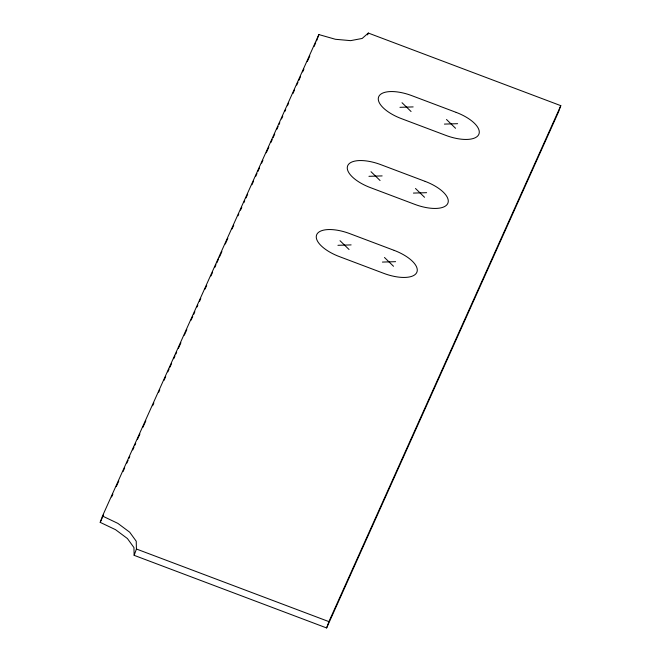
<?xml version="1.0" encoding="UTF-8"?>
<svg xmlns="http://www.w3.org/2000/svg" width="661" height="661" viewBox="0 0 661 661"><rect width="100%" height="100%" fill="white"/><g stroke="black" fill="none" stroke-linecap="round" stroke-linejoin="round"><path stroke-width="0.99" d="M100.199 522.364L102.496 516.034L318.875 34.57L335.416 39.28L350.619 40.643L362.178 38.454L368.317 33.05L560.801 105.661L558.504 111.99L326.625 627.95L134.142 555.339L133.935 547.548L127.416 538.541L115.568 529.701L100.199 522.364L103.579 514.845M316.578 40.899L318.875 34.57M134.142 555.339L136.43 549.01L136.224 541.219L129.705 532.212L117.856 523.372L102.496 516.034M367.665 34.859L368.317 33.05M326.625 627.95L328.914 621.621L560.801 105.661M111.61 496.973L112.882 494.155M116.262 486.636L118.798 480.993M123.02 471.59L124.714 467.823M126.829 463.121L128.094 460.304M128.936 458.42L129.787 456.544M132.745 449.959L134.009 447.142M134.852 445.258L135.703 443.374M137.389 439.615L139.925 433.971M142.883 427.386L145.841 420.809M152.608 405.763L153.873 402.937M158.524 392.593L159.788 389.775M164.019 380.372L165.704 376.613M167.82 371.912L169.092 369.086M169.935 367.21L171.62 363.443M173.736 358.741L175.008 355.924M175.851 354.04L176.694 352.164M178.387 348.397L180.924 342.762M184.303 335.234L186.84 329.591M191.062 320.188L192.756 316.429M193.599 314.545L194.871 311.728M196.978 307.026L197.829 305.142M199.515 301.383L200.787 298.557M205.009 289.154L206.703 285.395M210.925 275.992L212.619 272.233M214.734 267.531L215.998 264.706M216.841 262.83L218.535 259.062M219.378 257.187L221.914 251.544M225.294 244.016L227.83 238.381M232.061 228.97L233.746 225.211M237.977 215.808L238.819 213.924M240.513 210.165L241.777 207.347M243.892 202.646L244.735 200.762M246.008 197.945L247.693 194.177M251.924 184.774L253.609 181.015M255.724 176.313L256.989 173.496M257.84 171.612L259.525 167.853M261.64 163.151L262.913 160.326M266.292 152.807L268.829 147.163M270.936 142.462L272.208 139.636M273.051 137.761L274.745 134.001M276.852 129.292L278.124 126.474M278.967 124.59L279.81 122.715M281.503 118.955L282.768 116.129M284.883 111.428L285.734 109.544M287.419 105.785L288.692 102.967M292.914 93.565L294.608 89.797M296.715 85.095L297.987 82.278M298.83 80.394L300.524 76.635M302.631 71.933L303.903 69.116M307.282 61.589L309.819 55.945M314.041 46.543L315.735 42.783M399.955 107.322L413.142 106.908M444.423 124.094L457.61 123.69M368.945 176.313L382.132 175.909M413.422 193.086L426.601 192.681M337.936 245.305L351.123 244.9M382.413 262.078L395.6 261.673M136.43 549.01L328.914 621.621M446.497 119.492L455.545 128.284M402.02 102.719L411.068 111.511M415.488 188.484L424.536 197.284M371.011 171.711L380.067 180.503M384.479 257.484L393.526 266.276M340.01 240.703L349.058 249.503M456.189 112.395L411.712 95.614A29.72 12.576 19.9 0 0 378.753 96.63A29.72 12.576 19.9 0 0 401.376 118.616L445.853 135.389A29.72 12.576 19.9 0 0 478.812 134.373A29.72 12.576 19.9 0 0 456.189 112.395M425.18 181.387L380.703 164.614A29.72 12.576 19.9 0 0 347.744 165.622A29.72 12.576 19.9 0 0 370.375 187.608L414.844 204.381A29.72 12.576 19.9 0 0 447.803 203.373A29.72 12.576 19.9 0 0 425.18 181.387M394.171 250.379L349.702 233.606A29.72 12.576 19.9 0 0 316.735 234.622A29.72 12.576 19.9 0 0 339.366 256.6L383.834 273.381A29.72 12.576 19.9 0 0 416.802 272.365A29.72 12.576 19.9 0 0 394.171 250.379"/></g></svg>
